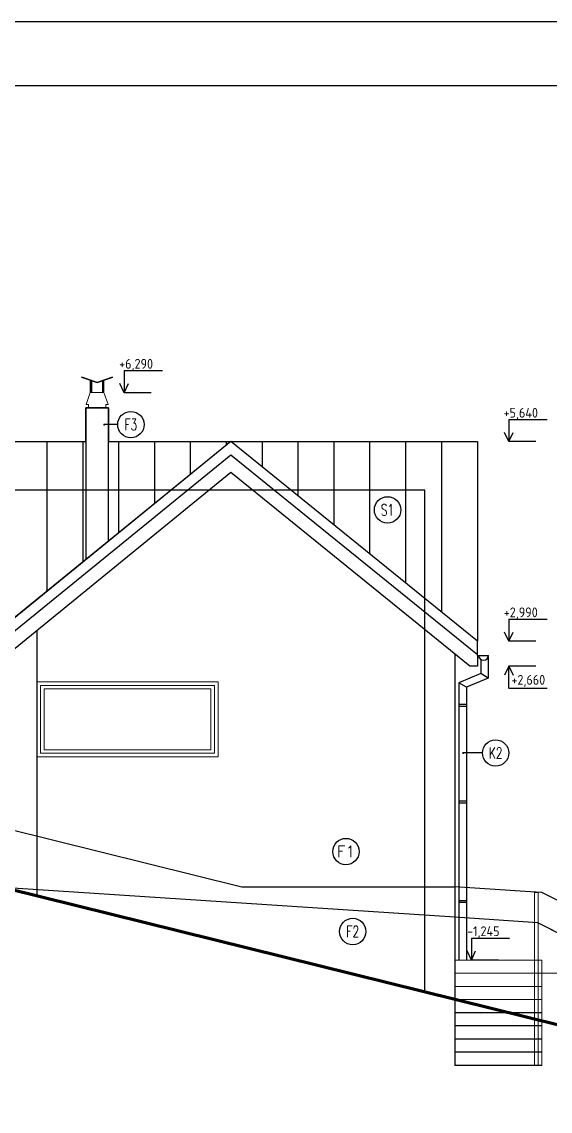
# Model space of a CAD drawing. Header units: millimetres. Extents: x 462666 to 1244237, y 2328025 to 3795663.
# Drawn here: x 1086367 to 1093384, y 2757233 to 2771708 of the extents above; entities that cross this region are included whole.
import ezdxf
from ezdxf.enums import TextEntityAlignment as Align
from ezdxf.lldxf.tags import DXFTag

# ---------------------------------------------------------------- set-up
doc = ezdxf.new("R2010")
doc.units = ezdxf.units.MM
for name, color, linetype in [('MUR-POH', 64, 'Continuous'), ('MUR_POH', 64, 'Continuous'), ('MUR_REZ', 3, 'Continuous'), ('PLE_REZ', 200, 'Continuous'), ('PLO_LIN', 6, 'Continuous'), ('POP', 7, 'Continuous'), ('RAM_100', 160, 'Continuous'), ('TXT_50', 50, 'Continuous'), ('ZAK_DIM', 7, 'Continuous')]:
    doc.layers.add(name, color=color, linetype=linetype)
doc.layers.add('Srafy', color=8, linetype='Continuous', lineweight=5)
doc.layers.add('zariadenie_INTERIER_hr_0_15', color=8, linetype='Continuous', lineweight=15)
doc.styles.add('ISOCP.SHX', font='ISOCP.shx', dxfattribs={"height": 150})
doc.styles.add('SIMPLEX.SHX', font='SIMPLEX.SHX', dxfattribs={"width": 0.7})
tags = doc.linetypes.add('DASHED', pattern=[0.75, 0.5, -0.25]).pattern_tags.tags
tags[6:7] = [DXFTag(74, 4), DXFTag(75, 0), DXFTag(340, '0'), DXFTag(46, 1.0), DXFTag(50, 0.0), DXFTag(44, 0.0), DXFTag(45, 0.0)]
tags[4:5] = [DXFTag(74, 4), DXFTag(75, 0), DXFTag(340, '0'), DXFTag(46, 1.0), DXFTag(50, 0.0), DXFTag(44, 0.0), DXFTag(45, 0.0)]

# ---------------------------------------------------------------- blocks, each defined once
blk = doc.blocks.new('Z_RAM_A_3_hp 1220')
at = {"layer": 'POP', "linetype": 'Continuous'}
blk.add_lwpolyline([(-288.5, -408), (-6.5, -408), (-6.5, -13), (-288.5, -13)], close=True, dxfattribs=at)
at = {"layer": 'RAM_100', "linetype": 'Continuous'}
for points in [[(-297, -420), (0, -420), (0, 0), (-297, 0)], [(-288.5, -13), (-288.5, -408), (-6.5, -408), (-6.5, -13)]]:
    blk.add_lwpolyline(points, close=True, dxfattribs=at)
blk = doc.blocks.new('KOTA_V_REZ')
for p, q in [((0, 293), (0, 0)), ((0, 293), (509, 293)), ((0, 0), (-57, 121)), ((0, 0), (57, 121))]:
    blk.add_line(p, q)
at = {"color": 7, "style": 'ISOCP.SHX'}
blk.add_attdef('±0.000', text='', height=120, dxfattribs=at).set_placement((210, 384), align=Align.MIDDLE_CENTER)

msp = doc.modelspace()

# ---------------------------------------------------------------- hatches: boundary and pattern name
at = {"layer": 'MUR_POH', "linetype": 'ByBlock', "ltscale": 250}
h = msp.add_hatch(dxfattribs=at)
h.set_pattern_fill('ANSI31', color=8, scale=150, angle=45, style=0)
h.set_pattern_definition([(90, (207070.4, -2612.7), (-476.25, 3e-14), [])])
h.paths.add_polyline_path([(1085867.2, 2763463), (1067394.7, 2763463), (1067394.7, 2766130.2), (1087217.5, 2766130.2), (1087217.5, 2764562.7)])
h.paths.add_polyline_path([(1087517.5, 2764807), (1087517.5, 2766130.2), (1089142.2, 2766130.2)])
h.paths.add_polyline_path([(1092417.2, 2763477.9), (1089142.2, 2766130.2), (1092417.2, 2766130.2)])

# ---------------------------------------------------------------- linework, layer by layer
at = {"layer": 'MUR-POH', "color": 1, "flags": 128}
for points in [[(1087517.5, 2764807), (1087517.5, 2766580.2), (1087217.5, 2766580.2), (1087217.5, 2764562.7)], [(1087217.5, 2766130.2), (1087217.5, 2764562.7)], [(1087517.5, 2764807), (1087517.5, 2766130.2)]]:
    msp.add_lwpolyline(points, dxfattribs=at)
at = {"layer": 'MUR-POH', "color": 252}
msp.add_lwpolyline([(1086167.2, 2760988.2), (1089290.2, 2760214.8), (1092117.2, 2760214.8)], dxfattribs=at)
at = {"layer": 'MUR-POH', "color": 1}
for points in [[(1093052.2, 2760152.8), (1092117.2, 2760214.8)], [(1093275.1, 2760138), (1093275.1, 2760138), (1093052.2, 2760152.8)], [(1095375.1, 2758088), (1095375.1, 2759074.5), (1093275.1, 2760138)]]:
    msp.add_lwpolyline(points, dxfattribs=at)
at = {"layer": 'MUR-POH', "color": 6}
msp.add_lwpolyline([(1092117.2, 2758790.6), (1092117.2, 2758790.6)], dxfattribs=at)
at = {"layer": 'MUR_POH', "color": 8, "linetype": 'DASHED', "ltscale": 250, "flags": 128}
for points in [[(1091717.2, 2758813.8), (1091717.2, 2765486), (1067985.1, 2765486), (1067985.1, 2761336.3)], [(1086571.4, 2760103.6), (1086571.4, 2763623.9)], [(1092117.2, 2759811.2), (1065396.6, 2761564)], [(1093219, 2759738.2), (1093219, 2759738.2), (1092117.2, 2759811.2)], [(1096478.3, 2758087.5), (1093219, 2759738.2)], [(1101970.6, 2757638.2), (1097970.6, 2757638.2), (1096970.6, 2757838.2), (1093219, 2759738.2)], [(1101970.6, 2757638.2), (1097970.6, 2757638.2), (1096970.6, 2757838.2), (1093219, 2759738.2)], [(1092117.2, 2758916.4), (1092117.2, 2757841.3)], [(1093275.1, 2758541.3), (1092117.2, 2758541.3)], [(1093275.1, 2758366.3), (1092117.2, 2758366.3)], [(1093275.1, 2758191.3), (1092117.2, 2758191.3)], [(1093275.1, 2758016.3), (1092117.2, 2758016.3)], [(1093275.1, 2757841.3), (1092117.2, 2757841.3)]]:
    msp.add_lwpolyline(points, dxfattribs=at)
at = {"layer": 'MUR_REZ'}
for p, q in [((1089142.2, 2766130.2), (1085867.2, 2763463)), ((1092417.2, 2763477.9), (1089142.2, 2766130.2)), ((1092417.2, 2763288.4), (1092417.2, 2763477.9))]:
    msp.add_line(p, q, dxfattribs=at)
for points in [[(1067694.7, 2761511.3), (1067694.7, 2763147), (1067394.7, 2763147), (1067394.7, 2766130.2), (1087217.5, 2766130.2), (1087217.5, 2766580.2), (1087517.5, 2766580.2), (1087517.5, 2766130.2), (1092417.2, 2766130.2), (1092417.2, 2763477.9), (1089142.2, 2766130.2), (1085867.2, 2763463)], [(1092417.2, 2763288.4), (1092417.2, 2763147), (1092317.3, 2763147), (1089142.7, 2765717.9), (1085985.9, 2763147), (1085867.2, 2763147), (1085867.2, 2763463)], [(1092117.2, 2763309.1), (1092117.2, 2758735.4)], [(1065369.9, 2761544.8), (1065721.3, 2761459.7), (1067350.8, 2761411.1), (1069244.6, 2760391.2), (1086163.9, 2760184), (1095817.2, 2757793.3), (1101969.8, 2757613.2)], [(1065371.1, 2761549.6), (1065722, 2761464.7), (1067352.2, 2761416.1), (1069245.9, 2760396.1), (1086164.5, 2760188.9), (1095817.8, 2757798.3), (1101970, 2757618.2)], [(1065372.2, 2761554.5), (1065722.7, 2761469.7), (1067353.5, 2761421), (1069247.1, 2760401.1), (1086165.1, 2760193.9), (1095818.5, 2757803.3), (1101970.1, 2757623.2)], [(1065373.4, 2761559.3), (1065723.3, 2761474.6), (1067354.8, 2761426), (1069248.4, 2760406.1), (1086165.8, 2760198.9), (1095819.2, 2757808.3), (1101970.3, 2757628.2)], [(1065374.6, 2761564.2), (1065724, 2761479.6), (1067356.2, 2761431), (1069249.7, 2760411.1), (1086166.4, 2760203.9), (1095819.9, 2757813.2), (1101970.4, 2757633.2)], [(1065375.8, 2761569.1), (1065724.7, 2761484.6), (1067357.5, 2761435.9), (1069251, 2760416.1), (1086167.1, 2760208.9), (1095820.6, 2757818.2), (1101970.6, 2757638.2)]]:
    msp.add_lwpolyline(points, dxfattribs=at)
at = {"layer": 'PLE_REZ', "linetype": 'Continuous'}
for p, q in [((1092461.9, 2763235.7), (1092461.9, 2763047)), ((1092561.9, 2763269), (1092561.9, 2762989.2)), ((1092461.9, 2763047), (1092171.6, 2762923.7)), ((1092271.6, 2762866), (1092171.6, 2762923.7)), ((1092171.6, 2762923.7), (1092171.6, 2759241.3)), ((1092561.9, 2762989.2), (1092271.6, 2762866)), ((1092561.9, 2762989.2), (1092461.9, 2763047)), ((1092271.6, 2762866), (1092271.6, 2759241.3)), ((1092271.6, 2762635.9), (1092171.6, 2762635.9)), ((1092271.6, 2762610.9), (1092171.6, 2762610.9)), ((1092271.6, 2761351.8), (1092171.6, 2761351.8)), ((1092271.6, 2761326.8), (1092171.6, 2761326.8)), ((1092271.6, 2760029.1), (1092171.6, 2760029.1)), ((1092271.6, 2760004.1), (1092171.6, 2760004.1))]:
    msp.add_line(p, q, dxfattribs=at)
at = {"layer": 'PLE_REZ', "linetype": 'Continuous', "flags": 128}
msp.add_lwpolyline([(1092432.7, 2763290.3), (1092565.4, 2763290.3)], dxfattribs=at)
at = {"layer": 'PLE_REZ', "linetype": 'Continuous'}
msp.add_arc((1092499, 2763290.6), 66.3, 180.30687, 359.69313, dxfattribs=at)
at = {"layer": 'PLO_LIN', "color": 252}
for p, q in [((1089142.4, 2765949.8), (1085867.2, 2763282.4)), ((1092417.2, 2763297.7), (1089142.4, 2765949.8))]:
    msp.add_line(p, q, dxfattribs=at)
for points in [[(1085867.2, 2763147), (1067394.7, 2763147), (1067394.7, 2766130.2), (1087217.5, 2766130.2)], [(1087517.5, 2766130.2), (1092417.2, 2766130.2), (1092417.2, 2763477.9)]]:
    msp.add_lwpolyline(points, dxfattribs=at)
for points in [[(1085867.2, 2763463), (1067394.7, 2763463), (1067394.7, 2766130.2), (1087217.5, 2766130.2), (1087217.5, 2764562.7)], [(1087517.5, 2764807), (1087517.5, 2766130.2), (1089142.2, 2766130.2)], [(1092417.2, 2763477.9), (1089142.2, 2766130.2), (1092417.2, 2766130.2)]]:
    msp.add_lwpolyline(points, close=True, dxfattribs=at)
at = {"layer": 'Srafy', "flags": 128}
for points in [[(1086567.2, 2762938.2), (1086567.2, 2761941), (1088974.1, 2761941), (1088974.1, 2762938.2)], [(1086567.2, 2761941), (1086567.2, 2762938.2), (1088974.1, 2762938.2), (1088974.1, 2761941)], [(1086617.2, 2762888.2), (1086617.2, 2761991), (1088924.1, 2761991), (1088924.1, 2762888.2)], [(1086662.2, 2762843.2), (1086662.2, 2762036), (1088879.1, 2762036), (1088879.1, 2762843.2)]]:
    msp.add_lwpolyline(points, close=True, dxfattribs=at)
for points in [[(1093275.1, 2757841.3), (1093225.1, 2757841.3), (1093225.1, 2759241.3), (1093225.1, 2760141.3), (1093175.1, 2760141.3), (1093175.1, 2757841.3)], [(1096625.1, 2757841.3), (1095725.1, 2757841.3), (1095725.1, 2758016.3), (1095375.1, 2758016.3), (1095375.1, 2758191.3), (1095025.1, 2758191.3), (1095025.1, 2758366.3), (1094675.1, 2758366.3), (1094675.1, 2758541.3), (1094325.1, 2758541.3), (1094325.1, 2758716.3), (1093975.1, 2758716.3), (1093975.1, 2758891.3), (1093625.1, 2758891.3), (1093625.1, 2759066.3), (1093275.1, 2759066.3), (1093275.1, 2759241.3), (1092117.2, 2759241.3)], [(1093275.1, 2759066.3), (1092117.2, 2759066.3)], [(1093275.1, 2759066.3), (1093275.1, 2757841.3)], [(1093275.1, 2758891.3), (1092117.2, 2758891.3)], [(1093275.1, 2758716.3), (1092117.2, 2758716.3)], [(1093275.1, 2758541.3), (1092900.6, 2758541.3)]]:
    msp.add_lwpolyline(points, dxfattribs=at)
at = {"layer": 'TXT_50', "color": 252}
for p, q in [((1087640.6, 2766355.6), (1087460.9, 2766355.9)), ((1087460.9, 2766355.6), (1087460.9, 2766355.6)), ((1092227.4, 2761992.8), (1092227.4, 2761992.8))]:
    msp.add_line(p, q, dxfattribs=at)
at = {"layer": 'TXT_50', "color": 252, "const_width": 12.3, "flags": 128}
for points in [[(1087454.5, 2766355.6, 1), (1087467.2, 2766355.6, 1)], [(1092221, 2761992.8, 1), (1092233.7, 2761992.8, 1)]]:
    msp.add_lwpolyline(points, format="xyb", close=True, dxfattribs=at)
at = {"layer": 'TXT_50', "color": 252, "flags": 128}
msp.add_lwpolyline([(1092484.5, 2761992.8), (1092227.4, 2761992.8)], dxfattribs=at)
at = {"layer": 'TXT_50', "color": 252}
for centre in [(1087815.8, 2766355.6), (1091224.6, 2765222.7), (1092659.7, 2761992.8), (1090671.7, 2760683), (1090761.4, 2759620.7)]:
    msp.add_circle(centre, 175.2, dxfattribs=at)
at = {"layer": 'ZAK_DIM'}
for p, q in [((1088085.2, 2766780.2), (1087725.9, 2766780.2)), ((1093193.5, 2766130.2), (1092834.2, 2766130.2)), ((1093193.5, 2763477.9), (1092834.2, 2763477.9)), ((1093193.5, 2763147), (1092834.2, 2763147)), ((1093193.5, 2763147), (1092834.2, 2763147)), ((1092696.1, 2759241.3), (1092336.8, 2759241.3))]:
    msp.add_line(p, q, dxfattribs=at)
at = {"layer": 'zariadenie_INTERIER_hr_0_15'}
for points in [[(1087163.2, 2766989.9), (1087160, 2766980.4)], [(1087160, 2766980.4), (1087367.5, 2766911.3), (1087575, 2766980.4)], [(1087163.2, 2766989.9), (1087367.5, 2766921.8), (1087571.9, 2766989.9)], [(1087277.2, 2766782.2), (1087277.2, 2766941.4)], [(1087287.2, 2766782.2), (1087287.2, 2766938)], [(1087297.2, 2766782.2), (1087297.2, 2766934.7)], [(1087437.9, 2766782.2), (1087437.9, 2766934.7)], [(1087447.9, 2766782.2), (1087447.9, 2766938)], [(1087457.9, 2766782.2), (1087457.9, 2766941.4)], [(1087253.4, 2766580.2), (1087253.4, 2766623.1), (1087222.9, 2766623.1), (1087277.2, 2766782.2)], [(1087253.4, 2766580.2), (1087253.4, 2766623.1), (1087222.9, 2766623.1), (1087277.2, 2766782.2)], [(1087277.2, 2766782.2), (1087457.9, 2766782.2)], [(1087277.2, 2766782.2), (1087457.9, 2766782.2)], [(1087481.7, 2766580.2), (1087481.7, 2766623.1), (1087512.2, 2766623.1), (1087457.9, 2766782.2)], [(1087481.7, 2766580.2), (1087481.7, 2766623.1), (1087512.2, 2766623.1), (1087457.9, 2766782.2)]]:
    msp.add_lwpolyline(points, dxfattribs=at)

# ---------------------------------------------------------------- block references
at = {"layer": 'MUR_POH', "ltscale": 0.3, "xscale": 100, "yscale": 100, "zscale": 100, "rotation": 270.0000000000635}
msp.add_blockref('Z_RAM_A_3_hp 1220', (1105300.8, 2742008.4), dxfattribs=at)
at = {"layer": 'ZAK_DIM'}
ref = msp.add_blockref('KOTA_V_REZ', (1087725.9, 2766780.2), dxfattribs=at)
ref.add_attrib('±0.000', '+6,290', dxfattribs={"height": 130, "style": 'ISOCP.SHX'}).set_placement((1087885.1, 2767163.8), align=Align.MIDDLE_CENTER)
ref = msp.add_blockref('KOTA_V_REZ', (1092834.2, 2766130.2), dxfattribs=at)
ref.add_attrib('±0.000', '+5,640', dxfattribs={"height": 130, "style": 'ISOCP.SHX'}).set_placement((1092993.4, 2766513.8), align=Align.MIDDLE_CENTER)
ref = msp.add_blockref('KOTA_V_REZ', (1092834.2, 2763477.9), dxfattribs=at)
ref.add_attrib('±0.000', '+2,990', dxfattribs={"height": 130, "style": 'ISOCP.SHX'}).set_placement((1092993.4, 2763861.6), align=Align.MIDDLE_CENTER)
ref = msp.add_blockref('KOTA_V_REZ', (1092834.2, 2763147), dxfattribs=dict(at, xscale=-1, rotation=180))
ref.add_attrib('±0.000', '+2,660', dxfattribs={"height": 130, "style": 'ISOCP.SHX'}).set_placement((1093093.5, 2762964.8), align=Align.MIDDLE_CENTER)
ref = msp.add_blockref('KOTA_V_REZ', (1092336.8, 2759241.3), dxfattribs=at)
ref.add_attrib('±0.000', '-1,245', dxfattribs={"height": 130, "style": 'ISOCP.SHX'}).set_placement((1092496, 2759625), align=Align.MIDDLE_CENTER)

# ---------------------------------------------------------------- texts
at = {"layer": 'TXT_50', "color": 252, "style": 'SIMPLEX.SHX', "width": 0.7}
for s, p in [('F3', (1087815.8, 2766355.6)), ('S1', (1091224.6, 2765222.7)), ('K2', (1092659.7, 2761992.8)), ('F2', (1090761.4, 2759620.7))]:
    msp.add_text(s, height=150, dxfattribs=at).set_placement(p, align=Align.MIDDLE_CENTER)
at = {"layer": 'TXT_50', "color": 252, "style": 'SIMPLEX.SHX'}
msp.add_text('F1', height=150, dxfattribs=at).set_placement((1090671.7, 2760683), align=Align.MIDDLE_CENTER)

doc.saveas('drawing.dxf')
